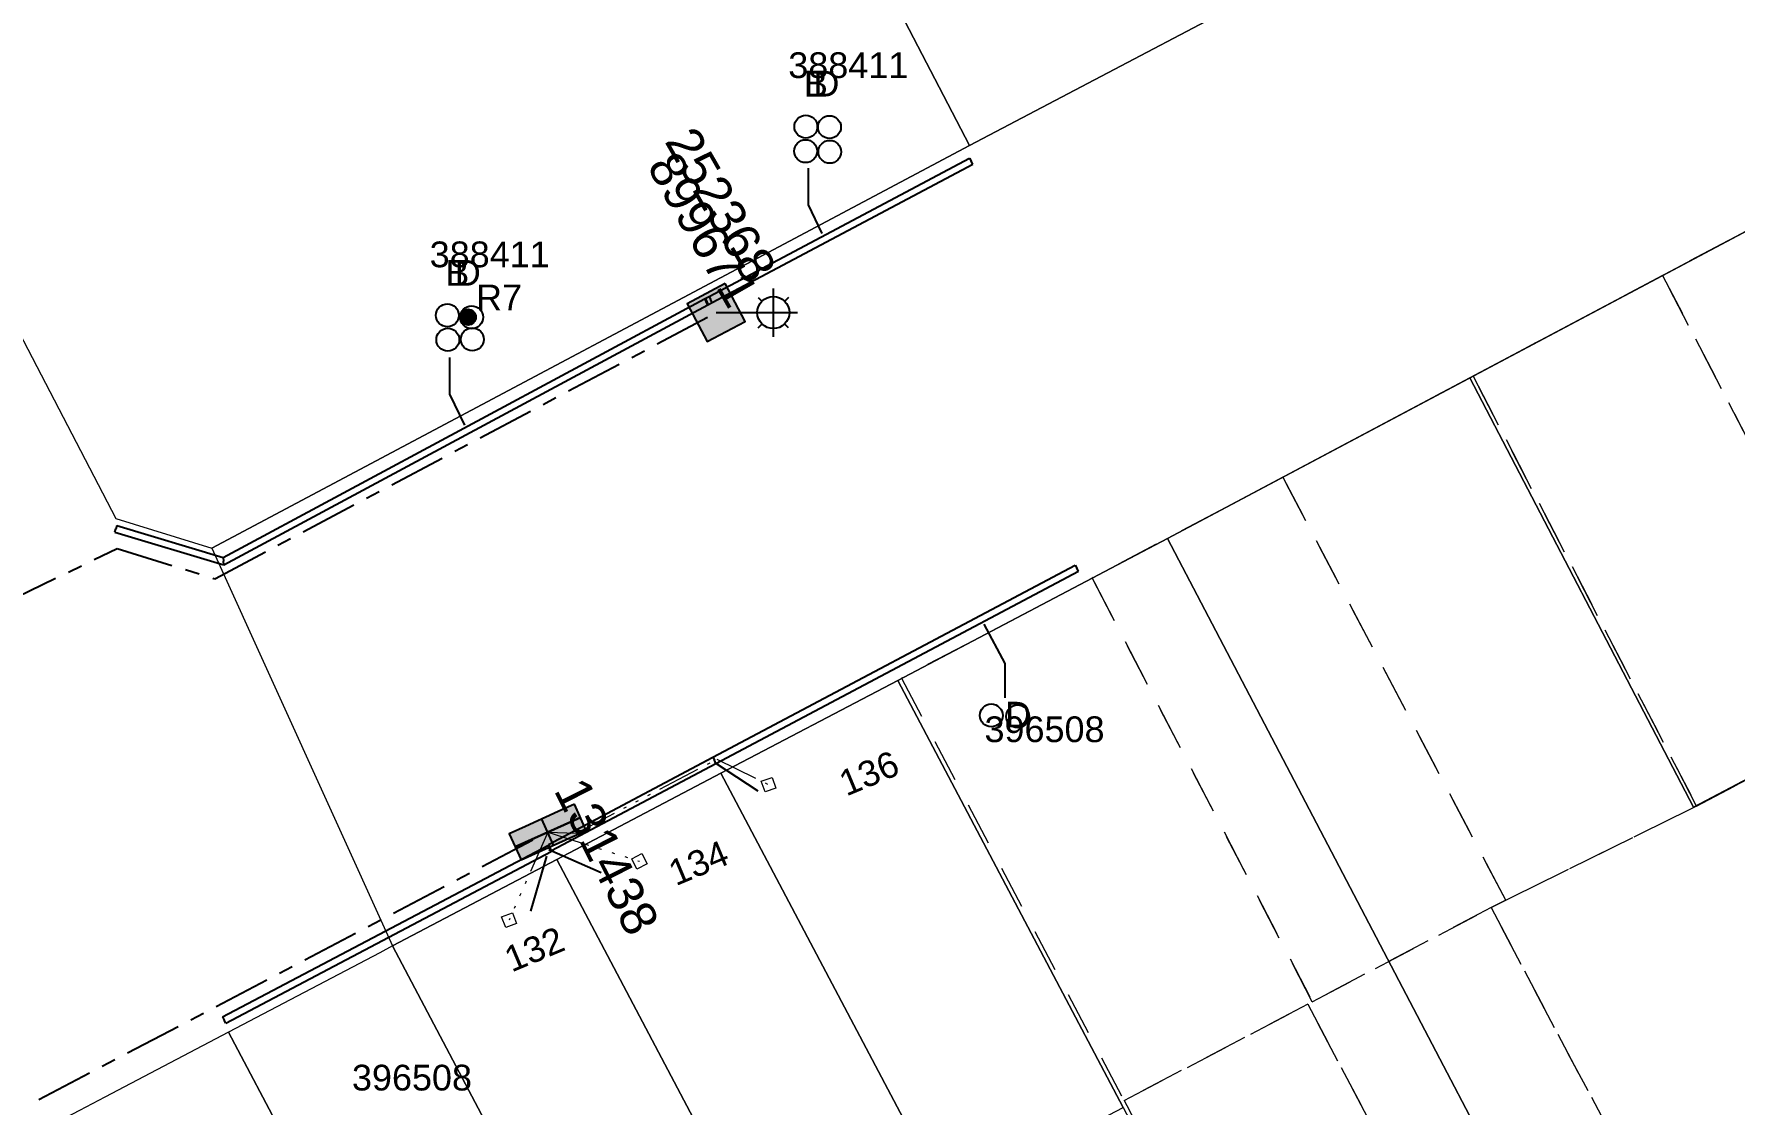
# Model space of a CAD drawing. Header units: metres. Extents: x 0 to 304202, y 0 to 6270858.
# Drawn here: x 303412.2 to 303531.1, y 6270387.1 to 6270461.9 of the extents above; entities that cross this region are included whole.
import ezdxf
from ezdxf import colors
from ezdxf.entities.mleader import LeaderData, LeaderLine
from ezdxf.enums import TextEntityAlignment as Align
from ezdxf.math import Vec2, Vec3

# ---------------------------------------------------------------- set-up
doc = ezdxf.new("R2010")
doc.units = ezdxf.units.M
for name, pattern in [('Cable Exist UG', [7, 4, -1, 1, -1]), ('Dash', [5, 3, -2]), ('PHANTOMX2', [6.6, 3, -0.75, 0.2, -0.75, 0.2, -0.75, 0.2, -0.75])]:
    doc.linetypes.add(name, pattern=pattern)
doc.layers.get('0').update_dxf_attribs({"color": 6})
doc.layers.add('_User Miscellaneous10', color=252, linetype='Continuous', lineweight=13, plot=False, transparency=0.65)
for name, color, linetype, lineweight in [('Cadastre Developer_SP_EXT', 98, 'Continuous', 15), ('Cadastre Developer_SP_NEW', 92, 'Continuous', 15), ('Cadastre Land Parcels_SP_EXT', 118, 'Continuous', 15), ('Cadastre Roads_SP_EXT', 218, 'Continuous', 15), ('Mains_LV_EXT', 163, 'Continuous', 25), ('Mains_LV_SL_EXT', 135, 'Continuous', 25), ('Services_SP_EXT', 42, 'PHANTOMX2', 20)]:
    doc.layers.add(name, color=color, linetype=linetype, lineweight=lineweight)
for name, color, linetype in [('Duct_SP_EXT', 30, 'Continuous'), ('Equip_SP_SL_EXT', 7, 'Continuous'), ('SupportsUG_SP_LV_EXT', 7, 'Continuous'), ('SupportsUG_SP_LV_SL_EXT', 7, 'Continuous'), ('Trench_SP_EXT', 7, 'Continuous')]:
    doc.layers.add(name, color=color, linetype=linetype)
doc.styles.add('COLUMN_LABEL', font='arial.ttf', dxfattribs={"height": 2})
doc.styles.add('iecARIAL', font='arial.ttf', dxfattribs={"height": 2})
doc.styles.add('POLE_LABEL', font='arial.ttf', dxfattribs={"height": 2})
doc.styles.add('SL_LABEL', font='arial.ttf', dxfattribs={"height": 2})
doc.styles.get("Standard").update_dxf_attribs({"font": 'arial.ttf'})

# ---------------------------------------------------------------- blocks, each defined once
blk = doc.blocks.new('COLUMN_EXT')
blk.add_hatch(color=256).paths.add_polyline_path([(1.5, -1.5), (1.5, 1.5), (-1.5, 1.5), (-1.5, -1.5)])
blk.add_lwpolyline([(1.5, 1.5), (-1.5, 1.5), (-1.5, -1.5), (1.5, -1.5)], close=True)
at = {"flags": 9}
for tag, p in [('STREETNAME', (-1.81, 1.6)), ('LOCATION', (-1.81, 1.4)), ('SUBURB', (-1.81, 1.8)), ('LEGEND', (-1.81, 1.2)), ('NOTES', (-1.81, 2)), ('COLUMN_TYPE', (-1.81, 0.4)), ('OWNED_BY', (-1.81, 0.6)), ('USAGE', (-1.81, 1)), ('STATE', (-1.81, 0.8))]:
    blk.add_attdef(tag, text='', height=0.2, rotation=180, dxfattribs=at).set_placement(p, align=Align.MIDDLE_LEFT)
at = {"flags": 1}
blk.add_attdef('Z', (-1.81, 2.35), '', height=0.2, rotation=180, dxfattribs=at)
at = {"flags": 9}
for tag, style, p in [('STRUCTURE_PLANT_NUMBER', 'POLE_LABEL', (-1.81, -0.03)), ('STREET_CODE', 'COLUMN_LABEL', (-1.81, 0.2))]:
    blk.add_attdef(tag, text='', height=0.2, rotation=180, dxfattribs=dict(at, style=style)).set_placement(p, align=Align.MIDDLE_LEFT)
at = {"style": 'COLUMN_LABEL', "width": 0.9, "flags": 8}
blk.add_attdef('ASSET_NUM', text='', height=2, rotation=270, dxfattribs=at).set_placement((2, -4), align=Align.MIDDLE_LEFT)
blk = doc.blocks.new('PILLAR_EXT')
blk.add_hatch(color=256).paths.add_polyline_path([(-2.5, 1), (-2.5, -1), (2.5, -1), (2.5, 1)])
for p, q in [((-2.5, 0), (2.5, 0)), ((0, 1), (0, -1))]:
    blk.add_line(p, q)
at = {"ltscale": 10}
blk.add_line((2.5, 0), (-2.5, 0), dxfattribs=at)
blk.add_lwpolyline([(-2.5, -1), (-1.25, -1), (1.25, -1), (2.5, -1), (2.5, 1), (-2.5, 1)], close=True)
at = {"width": 0.9, "flags": 8}
blk.add_attdef('ASSET_NUM', text='', height=2, rotation=90, dxfattribs=at).set_placement((-2, 4), align=Align.MIDDLE_LEFT)
for tag, p, flags in [('OWNED_BY', (0, -0.2), 9), ('STATE', (0, -0.4), 9), ('SUPPORT_TYPE', (0, -0.6), 9), ('USAGE', (0, -0.8), 9), ('LEGEND', (0, -1), 9), ('LOCATION', (0, -1.2), 9), ('STREETNAME', (0, -1.8), 9), ('SUBURB', (0, -2), 1), ('NOTES', (0, -1.4), 9), ('PARENT', (0, -1.6), 9)]:
    blk.add_attdef(tag, p, '', height=0.2, dxfattribs=dict(flags=flags))
blk = doc.blocks.new('DUCT_EXT')
blk.add_circle((0, 0.8), 0.8)
at = {"flags": 1}
blk.add_attdef('Z', (0, 0), '', height=0.2, dxfattribs=at)
at = {"flags": 9}
for tag, p in [('DUCT_CODE', (0, 0)), ('XSECT_TYPE', (0, -0.2)), ('STATE', (0, -0.6)), ('FB_REFERENCE', (0, -0.4)), ('NOTES', (0, -0.8))]:
    blk.add_attdef(tag, text='', height=0.2, dxfattribs=at).set_placement(p, align=Align.MIDDLE_LEFT)
blk = doc.blocks.new('SL_LANTERN_EXT')
at = {"flags": 9}
for tag, p in [('LRATECODE', (-7.4, 0)), ('LOUTREACHVOCAB', (-7.2, 0)), ('LOUTREACH', (-7, 0)), ('LANTNUMBER', (-6.6, 0)), ('LNEW', (-6.4, 0)), ('LMASTVOCAB', (-6.2, 0)), ('LMAST', (-6, 0)), ('LLAMPVOCAB', (-5.8, 0)), ('LLAMP', (-5.6, 0)), ('LEXIST', (-5.4, 0)), ('LCHARGE3PERCENT', (-5.2, 0)), ('LCHARGE3', (-5, 0)), ('LCHARGE2PERCENT', (-4.8, 0)), ('LCHARGE2', (-4.6, 0)), ('LCHARGE1PERCENT', (-4.4, 0)), ('LCHARGE1', (-4.2, 0)), ('LCATEGORY', (-4, 0)), ('LBRACKETVOCAB', (-3.8, 0)), ('LBRACKET', (-3.6, 0)), ('LKINGHEIGHT', (-3.4, 0)), ('CREPLACE', (-3.2, 0)), ('CREMOVE', (-3, 0)), ('CNUMBER', (-2.8, 0)), ('CNEW', (-2.6, 0)), ('CEXIST', (-2.4, 0)), ('USAGE', (-2.2, 0)), ('STATE', (-2, 0)), ('OWNED_BY', (-1.8, 0)), ('ORIENTATION', (-1.6, 0)), ('OPERATING_VOLTAGE', (-1.4, 0)), ('NO_PHASES', (-1.2, 0)), ('LANTERN_TYPE', (-1, 0)), ('LANTERN_PURPOSE', (-0.8, 0)), ('CONTROL_TYPE', (-0.6, 0)), ('CONSTRUCTED_VOLTAGE', (-0.4, 0))]:
    blk.add_attdef(tag, text='', height=0.001, rotation=270, dxfattribs=at).set_placement(p, align=Align.MIDDLE_LEFT)
at = {"style": 'SL_LABEL', "flags": 9}
blk.add_attdef('STREET_CODE', text='', height=0.001, rotation=270, dxfattribs=at).set_placement((0, 0), align=Align.MIDDLE_LEFT)
at = {"flags": 1}
blk.add_attdef('Z', (0, 0), '', height=0.001, rotation=270, dxfattribs=at)
at = {"width": 0.9}
blk.add_attdef('LNUMBER', text='', height=1, dxfattribs=at).set_placement((7, -1), align=Align.MIDDLE_LEFT)
at = {"flags": 9}
for tag, p in [('LREMOVE', (0, -7.6)), ('LREPLACE', (0, -7.8)), ('LTYPE', (0, -8)), ('LTYPEVOCAB', (0, -8.2)), ('LEGEND', (0, -8.4)), ('SUBURB', (0, -8.6)), ('STREETNAME', (0, -8.8)), ('LOCATION', (0, -9)), ('NOTES', (0, -9.2)), ('MAINTAINED_BY', (0, -9.86))]:
    blk.add_attdef(tag, text='', height=0.001, dxfattribs=at).set_placement(p, align=Align.MIDDLE_LEFT)
blk.add_attdef('OPERATED_BY', (0, -9.61), '', height=0.001, dxfattribs=at)
at = {"transparency": 33554687}
blk.add_wipeout([(5.69, 0), (5.06, -1.06), (4, -1.69), (2.94, -1.06), (2.31, 0), (2.94, 1.06), (4, 1.69), (5.06, 1.06)], dxfattribs=at)
for p, q in [((4, 1.69), (4, 0)), ((0, 0), (4, 0)), ((2.94, 1.06), (3.2, 0.8)), ((5.06, 1.06), (4.8, 0.8)), ((2.94, -1.06), (3.2, -0.8)), ((4, 0), (5.69, 0)), ((4, 0), (4, -1.69)), ((5.06, -1.06), (4.8, -0.8))]:
    blk.add_line(p, q)
blk.add_circle((4, 0), 1.12)
blk = doc.blocks.new('CCP_EXT')
at = {"flags": 9}
for tag, p in [('STATE', (0, -1.8)), ('LEGEND', (0, -1.4)), ('LIFE_SUPPORT', (0, -1.6)), ('NOTES', (0, -2))]:
    blk.add_attdef(tag, text='', height=0.2, dxfattribs=at).set_placement(p, align=Align.MIDDLE_LEFT)
at = {"transparency": 33554687}
blk.add_wipeout([(0, 0.57), (0.57, 0), (0, -0.57), (-0.57, 0)], dxfattribs=at)
blk.add_lwpolyline([(-0.57, 0), (0, 0.57), (0.57, 0), (0, -0.57), (-0.57, 0)])
at = {"flags": 1}
blk.add_attdef('Z', (0, 0), '', height=0.2, dxfattribs=at)
at = {"flags": 9}
for tag, p in [('CCP_TYPE', (0, 0)), ('CONSTRUCTED_VOLTAGE', (0, -0.2)), ('OPERATING_VOLTAGE', (0, -0.6)), ('ORIENTATION', (0, -0.8)), ('OWNED_BY', (0, -1)), ('NO_PHASES', (0, -0.4)), ('USAGE', (0, -1.2))]:
    blk.add_attdef(tag, text='', height=0.2, dxfattribs=at).set_placement(p, align=Align.MIDDLE_LEFT)
blk = doc.blocks.new('CABLE_LARGE_EXT')
h = blk.add_hatch(color=256)
edge = h.paths.add_edge_path()
edge.add_arc((0, 0.55), 0.55, 0, 360)
blk.add_circle((0, 0.55), 0.55)
at = {"flags": 1}
blk.add_attdef('Z', (0, 0), '', height=0.2, dxfattribs=at)
at = {"flags": 9}
for tag, p in [('COND_CODE', (0, 0)), ('STATE', (0, -0.4)), ('XSECT_SIZE', (0, -0.6)), ('FB_REFERENCE', (0, -0.2)), ('NOTES', (0, -0.8))]:
    blk.add_attdef(tag, text='', height=0.2, dxfattribs=at).set_placement(p, align=Align.MIDDLE_LEFT)

msp = doc.modelspace()

# ---------------------------------------------------------------- linework, layer by layer
at = {"layer": 'Cadastre Developer_SP_EXT', "linetype": 'Dash'}
for points in [[(303539.466, 6270452.098), (303526.076, 6270444.983), (303541.722, 6270414.865), (303545.349, 6270407.882), (303558.772, 6270414.939), (303539.466, 6270452.098)], [(303526.076, 6270444.983), (303512.831, 6270437.945), (303528.445, 6270407.883), (303541.722, 6270414.865), (303526.076, 6270444.983)], [(303512.831, 6270437.945), (303499.522, 6270430.872), (303515.12, 6270401.292), (303528.445, 6270407.883), (303512.831, 6270437.945)], [(303499.522, 6270430.872), (303486.203, 6270423.823), (303501.588, 6270394.206), (303514.099, 6270400.787), (303515.12, 6270401.292), (303499.522, 6270430.872)], [(303486.203, 6270423.823), (303472.879, 6270416.816), (303488.433, 6270387.287), (303501.588, 6270394.206), (303486.203, 6270423.823)], [(303545.349, 6270407.882), (303541.722, 6270414.865), (303528.445, 6270407.883), (303515.12, 6270401.292), (303514.099, 6270400.787), (303530.192, 6270370.27), (303542.373, 6270376.678), (303544.803, 6270389.913), (303545.349, 6270407.882)], [(303514.099, 6270400.787), (303501.267, 6270394.037), (303517.358, 6270363.52), (303530.192, 6270370.27), (303514.099, 6270400.787)], [(303501.267, 6270394.037), (303488.433, 6270387.287), (303488.618, 6270386.937), (303504.526, 6270356.769), (303517.358, 6270363.52), (303501.267, 6270394.037)]]:
    msp.add_lwpolyline(points, close=True, dxfattribs=at)
at = {"layer": 'Cadastre Land Parcels_SP_EXT', "linetype": 'Continuous'}
for points in [[(303640.501, 6270539.679), (303589.155, 6270636.832), (303462.755, 6270568.062), (303443.898, 6270557.802), (303428.16, 6270549.24), (303477.615, 6270454.069), (303640.501, 6270539.679)], [(303477.615, 6270454.069), (303428.16, 6270549.24), (303401.881, 6270536.042), (303391.179, 6270530.65), (303374.598, 6270522.266), (303372.435, 6270515.568), (303417.939, 6270428.001), (303424.668, 6270425.909), (303477.615, 6270454.069)], [(303569.738, 6270420.86), (303550.48, 6270457.952), (303512.596, 6270437.819), (303528.247, 6270407.801), (303541.547, 6270414.819), (303545.161, 6270407.885), (303569.738, 6270420.86)], [(303512.596, 6270437.819), (303491.463, 6270426.589), (303561.587, 6270292.592), (303584.372, 6270304.534), (303620.345, 6270323.387), (303569.738, 6270420.86), (303545.161, 6270407.885), (303541.547, 6270414.819), (303528.247, 6270407.801), (303512.596, 6270437.819)], [(303561.587, 6270292.592), (303491.463, 6270426.589), (303472.61, 6270416.674), (303488.373, 6270386.813), (303504.225, 6270356.715), (303511.658, 6270342.593), (303527.509, 6270312.492), (303543.197, 6270282.825), (303561.587, 6270292.592)], [(303488.373, 6270386.813), (303472.61, 6270416.674), (303460.249, 6270410.173), (303476.01, 6270380.321), (303488.373, 6270386.813)], [(303476.01, 6270380.321), (303460.249, 6270410.173), (303448.772, 6270404.137), (303464.531, 6270374.291), (303476.01, 6270380.321)], [(303464.531, 6270374.291), (303448.772, 6270404.137), (303437.294, 6270398.101), (303453.05, 6270368.262), (303464.531, 6270374.291)], [(303453.05, 6270368.262), (303437.294, 6270398.101), (303436.393, 6270397.626), (303425.817, 6270392.065), (303441.57, 6270362.232), (303453.05, 6270368.262)], [(303441.57, 6270362.232), (303425.817, 6270392.065), (303417.188, 6270387.526), (303415.398, 6270386.586), (303413.457, 6270385.564), (303429.207, 6270355.739), (303441.57, 6270362.232)]]:
    msp.add_lwpolyline(points, close=True, dxfattribs=at)
at = {"layer": 'Duct_SP_EXT'}
for p, q in [((303477.63, 6270453.18), (303477.743, 6270452.968)), ((303477.855, 6270452.756), (303477.743, 6270452.968)), ((303417.882, 6270427.031), (303417.951, 6270427.261)), ((303417.882, 6270427.031), (303425.491, 6270424.748)), ((303418.02, 6270427.491), (303417.951, 6270427.261)), ((303418.02, 6270427.491), (303425.439, 6270425.265)), ((303425.439, 6270425.265), (303425.465, 6270425.006)), ((303425.491, 6270424.748), (303425.465, 6270425.006)), ((303459.676, 6270411.295), (303485.02, 6270424.729)), ((303459.901, 6270410.871), (303485.245, 6270424.305)), ((303485.02, 6270424.729), (303485.133, 6270424.517)), ((303485.245, 6270424.305), (303485.133, 6270424.517)), ((303459.676, 6270411.295), (303459.789, 6270411.083)), ((303459.676, 6270411.295), (303459.789, 6270411.083)), ((303459.901, 6270410.871), (303459.789, 6270411.083)), ((303459.901, 6270410.871), (303459.789, 6270411.083)), ((303448.153, 6270405.13), (303448.265, 6270404.918)), ((303448.185, 6270405.204), (303448.297, 6270404.992)), ((303448.377, 6270404.705), (303448.265, 6270404.918)), ((303448.41, 6270404.78), (303448.297, 6270404.992)), ((303425.406, 6270393.137), (303425.517, 6270392.924)), ((303425.629, 6270392.712), (303425.517, 6270392.924))]:
    msp.add_line(p, q, dxfattribs=at)
for points in [[(303466.346, 6270452.485), (303466.346, 6270449.925), (303467.299, 6270447.91)], [(303441.277, 6270439.255), (303441.277, 6270436.695), (303442.323, 6270434.52)], [(303480.125, 6270415.454), (303480.125, 6270417.853), (303478.656, 6270420.61)]]:
    msp.add_lwpolyline(points, dxfattribs=at)
at = {"layer": 'Trench_SP_EXT', "linetype": 'Cable Exist UG'}
msp.add_lwpolyline([(303446.952, 6270400.538), (303448.217, 6270404.839), (303452.757, 6270402.845)], dxfattribs=at)

# ---------------------------------------------------------------- block references
at = {"layer": 'Duct_SP_EXT'}
for name, p, rotation in [('DUCT_EXT', (303465.384, 6270455.388), 270.1446387144582), ('DUCT_EXT', (303467.035, 6270455.367), 269.3452196019247), ('DUCT_EXT', (303465.365, 6270453.677), 269.915008436312), ('DUCT_EXT', (303467.057, 6270453.639), 269.3452196019247), ('DUCT_EXT', (303440.327, 6270442.21), 269.042903647253), ('CABLE_LARGE_EXT', (303442.02, 6270442.059), 271.2152421364456), ('DUCT_EXT', (303442.02, 6270442.059), 270.3241311580965), ('DUCT_EXT', (303440.353, 6270440.487), 270.2206501737656), ('DUCT_EXT', (303442.066, 6270440.517), 269.8811232066292), ('DUCT_EXT', (303478.343, 6270414.227), 269.5249857161484), ('DUCT_EXT', (303480.185, 6270414.156), 269.9009497346436)]:
    msp.add_blockref(name, p, dxfattribs=dict(at, rotation=rotation))
at = {"layer": 'SupportsUG_SP_LV_EXT'}
ref = msp.add_blockref('PILLAR_EXT', (303448.142, 6270406.066), dxfattribs=dict(at, rotation=204.3019825358895))
ref.add_attrib('ASSET_NUM', '131438', dxfattribs={"layer": '0', "height": 2.5, "rotation": 296.88858, "style": 'iecARIAL'}).set_placement((303449.642, 6270409.566), align=Align.MIDDLE_LEFT)
at = {"layer": 'SupportsUG_SP_LV_SL_EXT'}
ref = msp.add_blockref('COLUMN_EXT', (303459.91, 6270442.387), dxfattribs=dict(at, rotation=27.8586831252038))
ref.add_attrib('ASSET_NUM', '899671', dxfattribs={"layer": '0', "height": 2.5, "rotation": 299.80908, "style": 'COLUMN_LABEL'}).set_placement((303461.91, 6270443.137), align=Align.MIDDLE_RIGHT)

# ---------------------------------------------------------------- texts
at = {"layer": 'Cadastre Land Parcels_SP_EXT'}
for s, rotation, p in [('136', 22.68264, (303469.008, 6270408.541)), ('134', 22.68223, (303457.089, 6270402.272)), ('132', 22.68426, (303445.612, 6270396.237))]:
    msp.add_text(s, height=1.8, rotation=rotation, dxfattribs=at).set_placement(p)
at = {"layer": 'Duct_SP_EXT'}
for s, p in [('388411', (303464.956, 6270458.789)), ('B', (303466.046, 6270457.497)), ('D', (303466.715, 6270457.497)), ('388411', (303439.887, 6270445.559)), ('B', (303440.977, 6270444.267)), ('D', (303441.646, 6270444.267)), ('R7', (303443.127, 6270442.542)), ('D', (303480.114, 6270413.377)), ('396508', (303478.674, 6270412.354)), ('396508', (303434.453, 6270387.996))]:
    msp.add_text(s, height=1.8, dxfattribs=at).set_placement(p)

# ---------------------------------------------------------------- leaders
at = {"layer": '_User Miscellaneous10'}
ml = msp.add_multileader_mtext('Standard', dxfattribs=at)
ml.set_content('250w HPS\\P10.5m MH\\P4.5m OR', color=256)
ml.set_leader_properties()
ml.build(insert=Vec2(0, 0))
ml.multileader.update_dxf_attribs({"leader_type": 2, "has_text_frame": 1, "text_left_attachment_type": 2, "text_right_attachment_type": 2, "dogleg_length": 0.01, "arrow_head_size": 2.5})
ctx = ml.context
ctx.base_point, ctx.char_height, ctx.arrow_head_size, ctx.landing_gap_size, ctx.plane_origin = Vec3(303690.856, 6270390.417), 1.8, 2.5, 1, Vec3(303680.856, 6270385.477)
ctx.left_attachment, ctx.right_attachment = 2, 2
notes = []
notes.append((ctx, [(0, (0, 0, 0), (0, 0), (1, 0), 1, [])]))
ctx.mtext.insert, ctx.mtext.width, ctx.mtext.flow_direction = Vec3(303691.856, 6270396.477), 12.62441, 5
for ctx, leaders in notes:
    for number, flags, end, landing, length, lines in leaders:
        leader = LeaderData()
        leader.index, (leader.has_last_leader_line, leader.has_dogleg_vector, leader.attachment_direction) = number, flags
        leader.last_leader_point, leader.dogleg_vector, leader.dogleg_length = Vec3(end), Vec3(landing), length
        for number, points, colour, breaks in lines:
            line = LeaderLine()
            line.index, line.vertices, line.color, line.breaks = number, Vec3.list(points), colors.encode_raw_color(colour), breaks
            leader.lines.append(line)
        ctx.leaders.append(leader)

# ---------------------------------------------------------------- next in the draw order: block references
at = {"layer": 'Equip_SP_SL_EXT'}
ref = msp.add_blockref('SL_LANTERN_EXT', (303459.91, 6270442.387), dxfattribs=at)
ref.add_attrib('ASSET_NUM', '252368', dxfattribs={"layer": '0', "height": 2.5, "rotation": 299.80908, "style": 'iecARIAL'}).set_placement((303461.41, 6270443.887), align=Align.BOTTOM_RIGHT)
at = {"layer": 'Services_SP_EXT'}
for p, rotation in [((303463.58, 6270409.38), 153.8398410989905), ((303454.551, 6270404.022), 162.3019824565434), ((303445.437, 6270399.907), 66.30198251906452)]:
    msp.add_blockref('CCP_EXT', p, dxfattribs=dict(at, rotation=rotation))

# ---------------------------------------------------------------- next in the draw order: linework, layer by layer
at = {"layer": 'Cadastre Developer_SP_NEW', "linetype": 'Continuous'}
msp.add_lwpolyline([(303640.501, 6270539.679), (303589.155, 6270636.832), (303462.755, 6270568.062), (303443.898, 6270557.802), (303428.16, 6270549.24), (303477.615, 6270454.069), (303640.501, 6270539.679)], close=True, dxfattribs=at)
at = {"layer": 'Cadastre Roads_SP_EXT', "linetype": 'Continuous'}
msp.add_lwpolyline([(303448.772, 6270404.137), (303460.25, 6270410.173), (303472.61, 6270416.674), (303491.463, 6270426.589), (303550.48, 6270457.952), (303654.448, 6270513.212), (303647.186, 6270526.993), (303640.501, 6270539.679), (303477.615, 6270454.069), (303424.668, 6270425.909), (303437.294, 6270398.101), (303448.772, 6270404.137)], close=True, dxfattribs=at)
at = {"layer": 'Duct_SP_EXT'}
for p, q in [((303459.416, 6270443.509), (303477.63, 6270453.18)), ((303459.641, 6270443.085), (303477.855, 6270452.756)), ((303425.439, 6270425.265), (303459.107, 6270443.344)), ((303459.107, 6270443.344), (303459.152, 6270443.368)), ((303459.107, 6270443.344), (303459.22, 6270443.133)), ((303459.151, 6270443.368), (303459.416, 6270443.509)), ((303459.151, 6270443.368), (303459.264, 6270443.156)), ((303459.152, 6270443.368), (303459.264, 6270443.156)), ((303459.416, 6270443.509), (303459.529, 6270443.297)), ((303459.641, 6270443.085), (303459.529, 6270443.297)), ((303425.491, 6270424.748), (303459.333, 6270442.921)), ((303459.333, 6270442.921), (303459.22, 6270443.133)), ((303459.376, 6270442.944), (303459.264, 6270443.156)), ((303459.377, 6270442.944), (303459.264, 6270443.156)), ((303459.333, 6270442.921), (303459.376, 6270442.944)), ((303459.377, 6270442.944), (303459.641, 6270443.085)), ((303448.185, 6270405.204), (303459.676, 6270411.295)), ((303448.41, 6270404.78), (303459.901, 6270410.871)), ((303425.406, 6270393.137), (303448.153, 6270405.13)), ((303425.629, 6270392.712), (303448.377, 6270404.705))]:
    msp.add_line(p, q, dxfattribs=at)
at = {"layer": 'Mains_LV_EXT', "linetype": 'Cable Exist UG'}
msp.add_lwpolyline([(303412.574, 6270387.36), (303448.142, 6270406.066)], dxfattribs=at)
at = {"layer": 'Mains_LV_SL_EXT', "linetype": 'Cable Exist UG'}
msp.add_lwpolyline([(303404.326, 6270412.973), (303407.986, 6270415.295), (303410.404, 6270421.39), (303410.137, 6270422.071), (303418.029, 6270425.89), (303418.029, 6270425.89), (303424.866, 6270423.779), (303459.752, 6270442.303)], dxfattribs=at)
at = {"layer": 'Services_SP_EXT'}
for points in [[(303448.142, 6270406.066), (303450.146, 6270405.99), (303450.146, 6270405.99), (303459.967, 6270411.155), (303463.58, 6270409.38)], [(303448.142, 6270406.066), (303445.437, 6270399.907)], [(303448.142, 6270406.066), (303454.551, 6270404.022)]]:
    msp.add_lwpolyline(points, dxfattribs=at)
at = {"layer": 'Trench_SP_EXT', "linetype": 'Cable Exist UG'}
msp.add_lwpolyline([(303459.833, 6270410.904), (303462.829, 6270408.947)], dxfattribs=at)

# ---------------------------------------------------------------- next in the draw order: leaders
at = {"layer": '_User Miscellaneous10'}
ml = msp.add_multileader_mtext('Standard', dxfattribs=at)
ml.set_content('150w MH\\P7.5m MH\\P3m OR', color=256)
ml.set_leader_properties()
ml.build(insert=Vec2(0, 0))
ml.multileader.update_dxf_attribs({"leader_type": 2, "has_text_frame": 1, "text_left_attachment_type": 2, "text_right_attachment_type": 2, "dogleg_length": 0.01, "arrow_head_size": 2.5})
ctx = ml.context
ctx.base_point, ctx.char_height, ctx.arrow_head_size, ctx.landing_gap_size, ctx.plane_origin = Vec3(303639.882, 6270501.634), 1.8, 2.5, 1, Vec3(303629.882, 6270495.007)
ctx.left_attachment, ctx.right_attachment = 2, 2
notes = []
notes.append((ctx, [(0, (0, 0, 0), (0, 0), (1, 0), 1, [])]))
ctx.mtext.insert, ctx.mtext.width, ctx.mtext.flow_direction = Vec3(303640.882, 6270506.007), 11.72163, 5
ml = msp.add_multileader_mtext('Standard', dxfattribs=at)
ml.set_content('250w HPS\\P10.5m MH\\P4.5m OR', color=256)
ml.set_leader_properties()
ml.build(insert=Vec2(0, 0))
ml.multileader.update_dxf_attribs({"leader_type": 2, "has_text_frame": 1, "text_left_attachment_type": 2, "text_right_attachment_type": 2, "dogleg_length": 0.01, "arrow_head_size": 2.5})
ctx = ml.context
ctx.base_point, ctx.char_height, ctx.arrow_head_size, ctx.landing_gap_size, ctx.plane_origin = Vec3(303640.387, 6270488.503), 1.8, 2.5, 1, Vec3(303628.371, 6270485.499)
ctx.left_attachment, ctx.right_attachment = 2, 2
notes.append((ctx, [(0, (0, 0, 0), (0, 0), (1, 0), 1, [])]))
ctx.mtext.insert, ctx.mtext.width, ctx.mtext.flow_direction = Vec3(303641.387, 6270492.892), 18.21344, 5
ml = msp.add_multileader_mtext('Standard', dxfattribs=at)
ml.set_content('250w HPS\\P10.5m MH\\P4.5m OR', color=256)
ml.set_leader_properties()
ml.build(insert=Vec2(0, 0))
ml.multileader.update_dxf_attribs({"leader_type": 2, "has_text_frame": 1, "text_left_attachment_type": 2, "text_right_attachment_type": 2, "dogleg_length": 0.01, "arrow_head_size": 2.5})
ctx = ml.context
ctx.base_point, ctx.char_height, ctx.arrow_head_size, ctx.landing_gap_size, ctx.plane_origin = Vec3(303665.371, 6270441.11), 1.8, 2.5, 1, Vec3(303655.371, 6270434.499)
ctx.left_attachment, ctx.right_attachment = 2, 2
notes.append((ctx, [(0, (0, 0, 0), (0, 0), (1, 0), 1, [])]))
ctx.mtext.insert, ctx.mtext.width, ctx.mtext.flow_direction = Vec3(303666.371, 6270445.499), 18.21344, 5
for ctx, leaders in notes:
    for number, flags, end, landing, length, lines in leaders:
        leader = LeaderData()
        leader.index, (leader.has_last_leader_line, leader.has_dogleg_vector, leader.attachment_direction) = number, flags
        leader.last_leader_point, leader.dogleg_vector, leader.dogleg_length = Vec3(end), Vec3(landing), length
        for number, points, colour, breaks in lines:
            line = LeaderLine()
            line.index, line.vertices, line.color, line.breaks = number, Vec3.list(points), colors.encode_raw_color(colour), breaks
            leader.lines.append(line)
        ctx.leaders.append(leader)

# ---------------------------------------------------------------- next in the draw order: leaders
at = {"layer": 'Cadastre Developer_SP_NEW'}
ml = msp.add_multileader_mtext('Standard', dxfattribs=at)
ml.set_content('{\\C7;CONSTRUCTED UNDER URS16232}', color=256)
ml.set_leader_properties()
ml.build(insert=Vec2(0, 0))
ml.multileader.update_dxf_attribs({"leader_type": 2, "has_text_frame": 1, "text_left_attachment_type": 2, "text_right_attachment_type": 2, "dogleg_length": 0.01})
ctx = ml.context
ctx.base_point, ctx.char_height, ctx.plane_origin, ctx.plane_x_axis, ctx.plane_y_axis = Vec3(303652.039, 6270457.854), 1.8, Vec3(304505.856, 6271177.178), Vec3(0.8848718, 0.4658345), Vec3(-0.4658345, 0.8848718)
ctx.left_attachment, ctx.right_attachment, ctx.text_align_type = 2, 2, 1
notes = []
notes.append((ctx, [(0, (0, 0, 0), (0, 0), (1, 0), 1, [])]))
ctx.mtext.insert, ctx.mtext.text_direction, ctx.mtext.rotation, ctx.mtext.width, ctx.mtext.alignment, ctx.mtext.flow_direction = Vec3(303662.23, 6270465.985), Vec3(0.8848718, 0.4658345), 0.4845775, 21.76031, 2, 5
ctx.mtext.has_bg_fill, ctx.mtext.bg_color, ctx.mtext.bg_scale_factor, ctx.mtext.bg_transparency, ctx.mtext.use_window_bg_color = 1, -1073741824, 2, 0, 1
for ctx, leaders in notes:
    for number, flags, end, landing, length, lines in leaders:
        leader = LeaderData()
        leader.index, (leader.has_last_leader_line, leader.has_dogleg_vector, leader.attachment_direction) = number, flags
        leader.last_leader_point, leader.dogleg_vector, leader.dogleg_length = Vec3(end), Vec3(landing), length
        for number, points, colour, breaks in lines:
            line = LeaderLine()
            line.index, line.vertices, line.color, line.breaks = number, Vec3.list(points), colors.encode_raw_color(colour), breaks
            leader.lines.append(line)
        ctx.leaders.append(leader)

# ---------------------------------------------------------------- next in the draw order: leaders
ml = msp.add_multileader_mtext('Standard', dxfattribs=at)
ml.set_content('{\\C7;CONSTRUCTED UNDER URS18369}', color=256)
ml.set_leader_properties()
ml.build(insert=Vec2(0, 0))
ml.multileader.update_dxf_attribs({"leader_type": 2, "has_text_frame": 1, "text_left_attachment_type": 2, "text_right_attachment_type": 2, "dogleg_length": 0.01})
ctx = ml.context
ctx.base_point, ctx.char_height, ctx.plane_origin, ctx.plane_x_axis, ctx.plane_y_axis = Vec3(303910.719, 6270584.601), 1.8, Vec3(305059.721, 6271101.545), Vec3(0.8878186, 0.4601935), Vec3(-0.4601935, 0.8878186)
ctx.left_attachment, ctx.right_attachment, ctx.text_align_type = 2, 2, 1
notes = []
notes.append((ctx, [(0, (0, 0, 0), (0, 0), (1, 0), 1, [])]))
ctx.mtext.insert, ctx.mtext.text_direction, ctx.mtext.rotation, ctx.mtext.width, ctx.mtext.alignment, ctx.mtext.flow_direction = Vec3(303920.971, 6270592.672), Vec3(0.8878186, 0.4601935), 0.4782132, 23.5182, 2, 5
ctx.mtext.has_bg_fill, ctx.mtext.bg_color, ctx.mtext.bg_scale_factor, ctx.mtext.bg_transparency, ctx.mtext.use_window_bg_color = 1, -1073741824, 2, 0, 1
for ctx, leaders in notes:
    for number, flags, end, landing, length, lines in leaders:
        leader = LeaderData()
        leader.index, (leader.has_last_leader_line, leader.has_dogleg_vector, leader.attachment_direction) = number, flags
        leader.last_leader_point, leader.dogleg_vector, leader.dogleg_length = Vec3(end), Vec3(landing), length
        for number, points, colour, breaks in lines:
            line = LeaderLine()
            line.index, line.vertices, line.color, line.breaks = number, Vec3.list(points), colors.encode_raw_color(colour), breaks
            leader.lines.append(line)
        ctx.leaders.append(leader)

# ---------------------------------------------------------------- next in the draw order: leaders
ml = msp.add_multileader_mtext('Standard', dxfattribs=at)
ml.set_content('{\\C7;CONSTRUCTED UNDER URS18369}', color=256)
ml.set_leader_properties()
ml.build(insert=Vec2(0, 0))
ml.multileader.update_dxf_attribs({"leader_type": 2, "has_text_frame": 1, "text_left_attachment_type": 2, "text_right_attachment_type": 2, "dogleg_length": 0.01})
ctx = ml.context
ctx.base_point, ctx.char_height, ctx.plane_origin, ctx.plane_x_axis, ctx.plane_y_axis = Vec3(303792.046, 6270524.313), 1.8, Vec3(304941.048, 6271041.257), Vec3(0.8878186, 0.4601935), Vec3(-0.4601935, 0.8878186)
ctx.left_attachment, ctx.right_attachment, ctx.text_align_type = 2, 2, 1
notes = []
notes.append((ctx, [(0, (0, 0, 0), (0, 0), (1, 0), 1, [])]))
ctx.mtext.insert, ctx.mtext.text_direction, ctx.mtext.rotation, ctx.mtext.width, ctx.mtext.alignment, ctx.mtext.flow_direction = Vec3(303802.299, 6270532.384), Vec3(0.8878186, 0.4601935), 0.4782132, 23.5182, 2, 5
ctx.mtext.has_bg_fill, ctx.mtext.bg_color, ctx.mtext.bg_scale_factor, ctx.mtext.bg_transparency, ctx.mtext.use_window_bg_color = 1, -1073741824, 2, 0, 1
for ctx, leaders in notes:
    for number, flags, end, landing, length, lines in leaders:
        leader = LeaderData()
        leader.index, (leader.has_last_leader_line, leader.has_dogleg_vector, leader.attachment_direction) = number, flags
        leader.last_leader_point, leader.dogleg_vector, leader.dogleg_length = Vec3(end), Vec3(landing), length
        for number, points, colour, breaks in lines:
            line = LeaderLine()
            line.index, line.vertices, line.color, line.breaks = number, Vec3.list(points), colors.encode_raw_color(colour), breaks
            leader.lines.append(line)
        ctx.leaders.append(leader)

doc.saveas('drawing.dxf')
